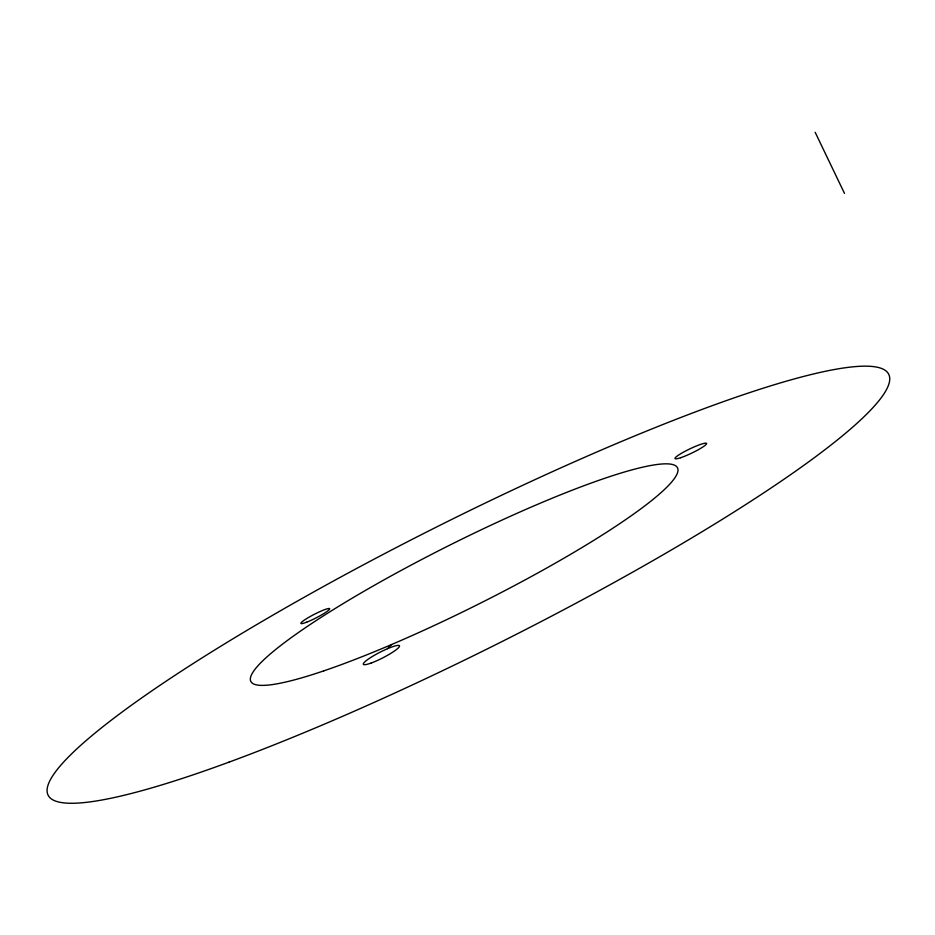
<?xml version="1.0" encoding="UTF-8"?>
<svg xmlns="http://www.w3.org/2000/svg" width="935" height="935" viewBox="0 0 935 935"><rect width="100%" height="100%" fill="white"/><g stroke="black" fill="none" stroke-linecap="round" stroke-linejoin="round"><path stroke-width="1.4" d="M387.499 648.715L391.508 644.577M815.168 132.303L844.504 193.416M323.826 670.851A238.577 32.807 -26.6 0 0 673.925 479.152A238.577 32.807 -26.6 0 0 393.974 574.359A238.577 32.807 -26.6 0 0 323.826 670.851M229.04 762.13A470.048 65.871 -26.6 0 0 888.25 385.793A470.048 65.871 -26.6 0 0 287.22 606.885A470.048 65.871 -26.6 0 0 229.04 762.13M371.195 663.02A20.29 3.144 -27.1 0 0 399.479 646.354A20.29 3.144 -27.1 0 0 373.544 655.774A20.29 3.144 -27.1 0 0 371.195 663.02M306.692 622.172A16.199 1.999 -27.1 0 0 329.634 609.106A16.199 1.999 -27.1 0 0 309.52 616.901A16.199 1.999 -27.1 0 0 306.692 622.172M680.633 457.718A17.531 2.314 -25.6 0 0 706.381 444.113A17.531 2.314 -25.6 0 0 685.308 451.161A17.531 2.314 -25.6 0 0 680.633 457.718"/></g></svg>
